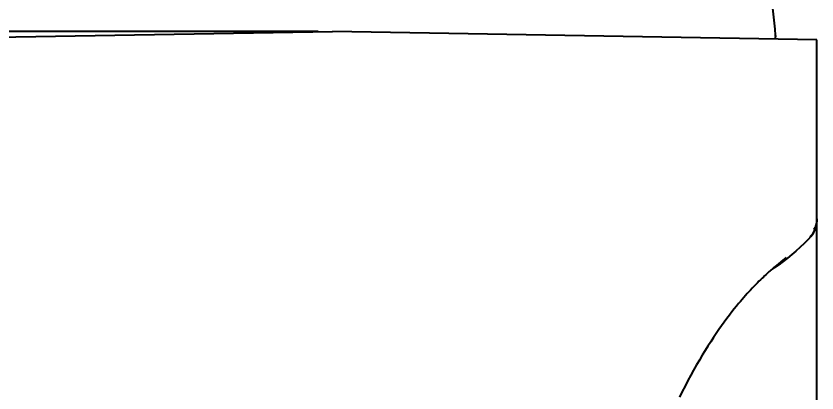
# Model space of a CAD drawing. Header units: millimetres. Extents: x 4859 to 5453, y 1404 to 2244.
# Drawn here: x 4998.95 to 5033.67, y 1866.51 to 1882.83 of the extents above; entities that cross this region are included whole.
import ezdxf

# ---------------------------------------------------------------- set-up
doc = ezdxf.new("R2010")
doc.units = ezdxf.units.MM
doc.styles.get("Standard").update_dxf_attribs({"font": 'arial.ttf'})
doc.dimstyles.new('사본(2) STANDARD', dxfattribs={"dimscale": 0, "dimtxt": 4, "dimasz": 4, "dimexe": 1.25, "dimexo": 0.625, "dimgap": 1.5, "dimtad": 3, "dimtih": 1, "dimtoh": 1, "dimdec": 1, "dimzin": 9, "dimdsep": 46, "dimtxsty": 'Standard', "dimcen": 2.5, "dimclrd": 3, "dimclre": 3, "dimclrt": 4, "dimadec": 0, "dimazin": 0, "dimtfac": 1, "dimtdec": 1, "dimtmove": 0, "dimatfit": 3, "dimfxl": 1.25, "dimtfill": 1, "dimtolj": 1, "dimtzin": 0, "dimarcsym": 0})

# ---------------------------------------------------------------- blocks, each defined once
blk = doc.blocks.new('*D81')
at = {"color": 3, "lineweight": -2, "transparency": 16777216}
for p, q in [((5012.045, 1914.068), (4931.096, 1914.068)), ((4932.346, 1908.068), (4932.346, 1776.681)), ((4932.346, 1636.168), (4932.346, 1767.554)), ((4987.545, 1630.168), (4931.096, 1630.168))]:
    blk.add_line(p, q, dxfattribs=at)
at = {"color": 3, "transparency": 16777216}
for points in [[(4931.346, 1908.068), (4933.346, 1908.068), (4932.346, 1914.068)], [(4931.346, 1636.168), (4933.346, 1636.168), (4932.346, 1630.168)]]:
    blk.add_solid(points, dxfattribs=at)
at = {"layer": 'Defpoints', "color": 0, "transparency": 16777216}
for p in [(5012.67, 1914.068), (4932.346, 1630.168), (4988.17, 1630.168)]:
    blk.add_point(p, dxfattribs=at)
at = {"color": 4, "transparency": 16777216, "insert": (4932.346, 1772.118), "char_height": 6, "attachment_point": 5, "bg_fill": 3, "box_fill_scale": 1.1, "bg_fill_color": 256, "bg_fill_true_color": 13158600, "bg_fill_transparency": 0}
blk.add_mtext('\\A1;284', dxfattribs=at)
blk = doc.blocks.new('*D82')
at = {"color": 3, "lineweight": -2, "transparency": 16777216}
for p, q in [((5012.045, 1882.168), (4963.448, 1882.168)), ((4964.698, 1876.168), (4964.698, 1760.731)), ((4964.698, 1636.168), (4964.698, 1751.604)), ((4987.545, 1630.168), (4963.448, 1630.168))]:
    blk.add_line(p, q, dxfattribs=at)
at = {"color": 3, "transparency": 16777216}
for points in [[(4963.698, 1876.168), (4965.698, 1876.168), (4964.698, 1882.168)], [(4963.698, 1636.168), (4965.698, 1636.168), (4964.698, 1630.168)]]:
    blk.add_solid(points, dxfattribs=at)
at = {"layer": 'Defpoints', "color": 0, "transparency": 16777216}
for p in [(5012.67, 1882.168), (4964.698, 1630.168), (4988.17, 1630.168)]:
    blk.add_point(p, dxfattribs=at)
at = {"color": 4, "transparency": 16777216, "insert": (4964.698, 1756.168), "char_height": 6, "attachment_point": 5, "bg_fill": 3, "box_fill_scale": 1.1, "bg_fill_color": 256, "bg_fill_true_color": 13158600, "bg_fill_transparency": 0}
blk.add_mtext('\\A1;252', dxfattribs=at)

msp = doc.modelspace()

# ---------------------------------------------------------------- linework, layer by layer
at = {"color": 7, "linetype": 'Continuous'}
for p, q in [((4991.67, 1881.801), (5012.67, 1882.168)), ((5033.67, 1881.801), (5012.67, 1882.168)), ((5033.67, 1873.988), (5033.67, 1881.801)), ((5033.67, 1874.054), (5033.665, 1873.955)), ((5033.586, 1873.68), (5033.54, 1873.587)), ((5033.593, 1873.669), (5033.551, 1873.58)), ((5033.622, 1873.776), (5033.586, 1873.68)), ((5033.626, 1873.762), (5033.593, 1873.669)), ((5033.649, 1873.876), (5033.622, 1873.776)), ((5033.651, 1873.858), (5033.626, 1873.762)), ((5033.665, 1873.955), (5033.651, 1873.858)), ((5033.67, 1873.974), (5033.67, 1873.99)), ((5033.67, 1637.168), (5033.67, 1873.983)), ((5033.285, 1873.158), (5033.113, 1872.984)), ((5033.406, 1873.287), (5033.285, 1873.158)), ((5032.34, 1872.371), (5032.101, 1872.181)), ((5031.803, 1871.937), (5031.739, 1871.883)), ((5031.864, 1871.988), (5031.803, 1871.937)), ((5031.926, 1872.039), (5031.864, 1871.988)), ((5031.99, 1872.091), (5031.926, 1872.039)), ((5032.101, 1872.181), (5031.99, 1872.091)), ((5032.203, 1872.202), (5032.012, 1872.062)), ((5031.739, 1871.883), (5031.673, 1871.827))]:
    msp.add_line(p, q, dxfattribs=at)
for points in [[(5033.668, 1873.927), (5033.668, 1873.93), (5033.669, 1873.94), (5033.669, 1873.957), (5033.67, 1873.978)], [(5033.113, 1872.984), (5032.938, 1872.817), (5032.759, 1872.655)], [(5032.759, 1872.655), (5032.576, 1872.499), (5032.391, 1872.348), (5032.203, 1872.202)], [(5032.012, 1872.062), (5031.818, 1871.926), (5031.685, 1871.837)], [(5031.673, 1871.827), (5031.639, 1871.797), (5031.604, 1871.766), (5031.568, 1871.733), (5031.53, 1871.7), (5031.49, 1871.664), (5031.447, 1871.623), (5031.398, 1871.578), (5031.345, 1871.528), (5031.287, 1871.473), (5031.224, 1871.412), (5031.156, 1871.346), (5031.086, 1871.276), (5031.012, 1871.201), (5030.935, 1871.122), (5030.86, 1871.043), (5030.787, 1870.966), (5030.715, 1870.888), (5030.643, 1870.809), (5030.572, 1870.729), (5030.5, 1870.647), (5030.425, 1870.561), (5030.349, 1870.471), (5030.271, 1870.377), (5030.184, 1870.272), (5030.087, 1870.15), (5029.982, 1870.017), (5029.873, 1869.877), (5029.763, 1869.731), (5029.65, 1869.578), (5029.535, 1869.42), (5029.419, 1869.256), (5029.301, 1869.086), (5029.182, 1868.91), (5029.062, 1868.727), (5028.94, 1868.538), (5028.818, 1868.343), (5028.694, 1868.141), (5028.57, 1867.933), (5028.445, 1867.719), (5028.321, 1867.499), (5028.197, 1867.274), (5028.074, 1867.044), (5027.951, 1866.809), (5027.83, 1866.569), (5027.71, 1866.326)]]:
    msp.add_lwpolyline(points, dxfattribs=at)
for centre, radius, start, end in [((4999.996, 1879.269), 32, 4.915, 8.6249), ((5031.38, 1881.968), 0.5, 344.319, 4.915), ((5032.67, 1873.991), 1, 314.9476, 360), ((5032.67, 1873.964), 1, 317.3987, 0)]:
    msp.add_arc(centre, radius, start, end, dxfattribs=at)

# ---------------------------------------------------------------- next in the draw order: dimensions: what is measured, and where the dimension line sits
dim = msp.add_linear_dim(base=(4932.346, 1630.168), p1=(5012.67, 1914.068), p2=(4988.17, 1630.168), angle=90, text='284', dimstyle='사본(2) STANDARD', override={"dimscale": 1, "dimtxt": 6, "dimasz": 6, "dimtad": 0})
dim.commit()
dim.dimension.update_dxf_attribs({"geometry": '*D81', "text_midpoint": (4932.346, 1772.118)})

# ---------------------------------------------------------------- next in the draw order: dimensions: what is measured, and where the dimension line sits
dim = msp.add_linear_dim(base=(4964.698, 1630.168), p1=(5012.67, 1882.168), p2=(4988.17, 1630.168), angle=90, dimstyle='사본(2) STANDARD', override={"dimscale": 1, "dimtxt": 6, "dimasz": 6, "dimtad": 0})
dim.commit()
dim.dimension.update_dxf_attribs({"geometry": '*D82', "text_midpoint": (4964.698, 1756.168)})

doc.saveas('drawing.dxf')
